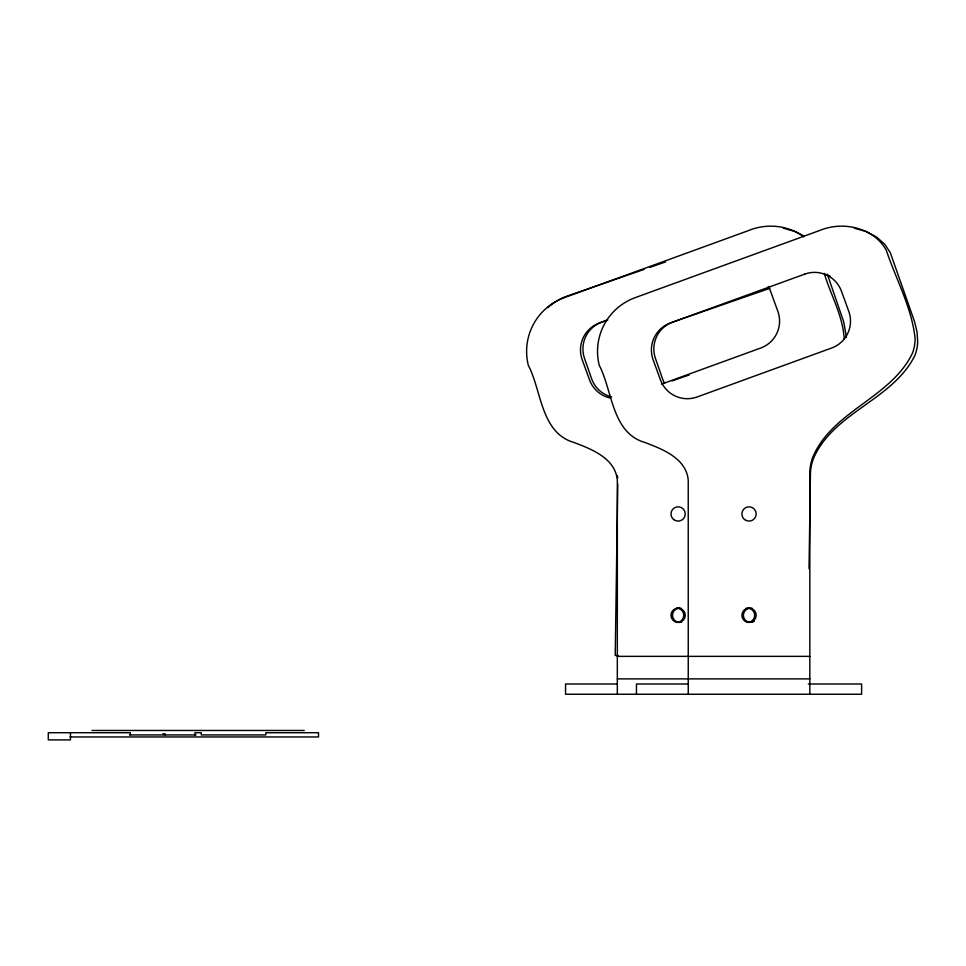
<?xml version="1.0" encoding="UTF-8"?>
<svg xmlns="http://www.w3.org/2000/svg" width="966" height="966" viewBox="0 0 966 966"><rect width="100%" height="100%" fill="white"/><g stroke="black" fill="none" stroke-linecap="round" stroke-linejoin="round"><path stroke-width="1.45" d="M165.101 734.933L165.101 733.822L162.892 733.822M617.757 484.026L615.221 655.443L618.216 655.491M809.025 568.72L810.426 474.173A45.04 45.04 0 0 1 814 457.244C834.696 411.866 892.717 399.779 914.778 355.717A41.272 41.272 0 0 0 917.7 341.626L917.012 331.881L914.645 321.907L890.302 252.657L884.699 244.217L876.428 236.948L865.971 231.466L854.427 228.242M607.795 319.988L599.294 323.079A28.606 28.606 0 0 0 582.208 359.738L589.538 379.892A28.606 28.606 0 0 0 609.896 397.956M661.601 384.094L760.773 348.001A28.606 28.606 0 0 0 777.859 311.342L770.53 291.189A28.606 28.606 0 0 0 768.296 286.467M644.274 269.321L567.465 295.994A57.199 57.199 0 0 0 547.843 307.611M649.961 267.341L665.61 261.907M606.407 320.446L602.132 321.932A28.606 28.606 0 0 0 584.502 358.326L591.542 378.587A28.606 28.606 0 0 0 611.623 396.954M769.89 288.303L673.048 321.932A28.606 28.606 0 0 0 655.419 358.326L662.459 378.587A28.606 28.606 0 0 0 664.608 383.345M672.082 380.894L689.169 374.953M617.322 656.361L687.877 656.361M688.239 656.361L809.834 656.361M617.322 678.881L687.877 678.881M688.251 678.881L809.834 678.881M617.322 684L565.545 684L565.545 694.252L861.624 694.252L861.624 684L808.337 684M688.251 684L636.461 684L636.461 694.252M91.963 730.465L304.23 730.465M129.492 734.933L196.038 734.933M70.071 736.961L318.514 736.961L318.514 732.711L265.831 732.711L265.831 734.933L201.278 734.933L201.278 732.711L194.915 732.711L194.915 734.933M783.511 228.242L795.054 231.466L804.255 236.199M803.64 236.779C787.978 224.945 766.11 223.122 748.179 230.705L564.241 297.661A57.199 57.199 0 0 0 528.342 365.377C541.721 390.795 540.694 432.901 574.166 442.549C591.772 449.19 615.644 458.512 617.322 480.416L617.322 694.252M824.252 273.366C830.724 295.246 843.077 315.954 844.212 339.151M827.319 274.175L843.729 321.907L846.482 337.448M617.431 475.586L617.697 478.206M809.834 694.252L809.834 473.268A45.04 45.04 0 0 1 813.155 456.29C833.175 410.598 891.002 397.654 912.411 353.278A41.272 41.272 0 0 0 915.128 339.151C912.133 308.082 896.182 279.874 886.414 250.592C883.153 244.301 878.179 239.025 872.298 235.088C856.685 224.849 836.23 223.46 819.096 230.705L635.157 297.661A57.199 57.199 0 0 0 599.258 365.377C612.637 390.795 611.611 432.901 645.083 442.549C662.688 449.19 686.56 458.512 688.239 480.416L688.251 694.252M130.362 734.933L130.362 732.711L48.3 732.711L48.3 739.896L70.458 739.896L70.458 732.711M754.205 621.404A7.148 7.148 0 0 1 743.47 616.308A7.148 7.148 0 0 1 752.285 608.339M824.65 274.223A28.606 28.606 0 0 1 830.192 276.24M745.788 608.339A7.148 7.148 0 0 1 754.639 614.448A7.148 7.148 0 0 1 747.43 622.418M681.573 622.152A7.148 7.148 0 0 1 672.481 615.378A7.148 7.148 0 0 1 681.368 608.339M676.719 608.121A7.148 7.148 0 0 1 683.771 615.378A7.148 7.148 0 0 1 676.514 622.418M804.787 274.103L670.211 323.079A28.606 28.606 0 0 0 653.125 359.738L660.454 379.892A28.606 28.606 0 0 0 697.114 396.978L831.69 348.001A28.606 28.606 0 0 0 848.776 311.342L841.446 291.189A28.606 28.606 0 0 0 804.787 274.103M745.462 520.155A7.148 7.148 0 0 0 756.185 513.96A7.148 7.148 0 0 0 745.462 507.766A7.148 7.148 0 0 0 745.462 520.155M745.462 621.476A7.148 7.148 0 0 0 756.185 615.282A7.148 7.148 0 0 0 745.462 609.087A7.148 7.148 0 0 0 745.462 621.476M674.546 520.155A7.148 7.148 0 0 0 685.268 513.96A7.148 7.148 0 0 0 674.546 507.766A7.148 7.148 0 0 0 674.546 520.155M674.546 621.476A7.148 7.148 0 0 0 685.268 615.282A7.148 7.148 0 0 0 674.546 609.087A7.148 7.148 0 0 0 674.546 621.476"/></g></svg>
